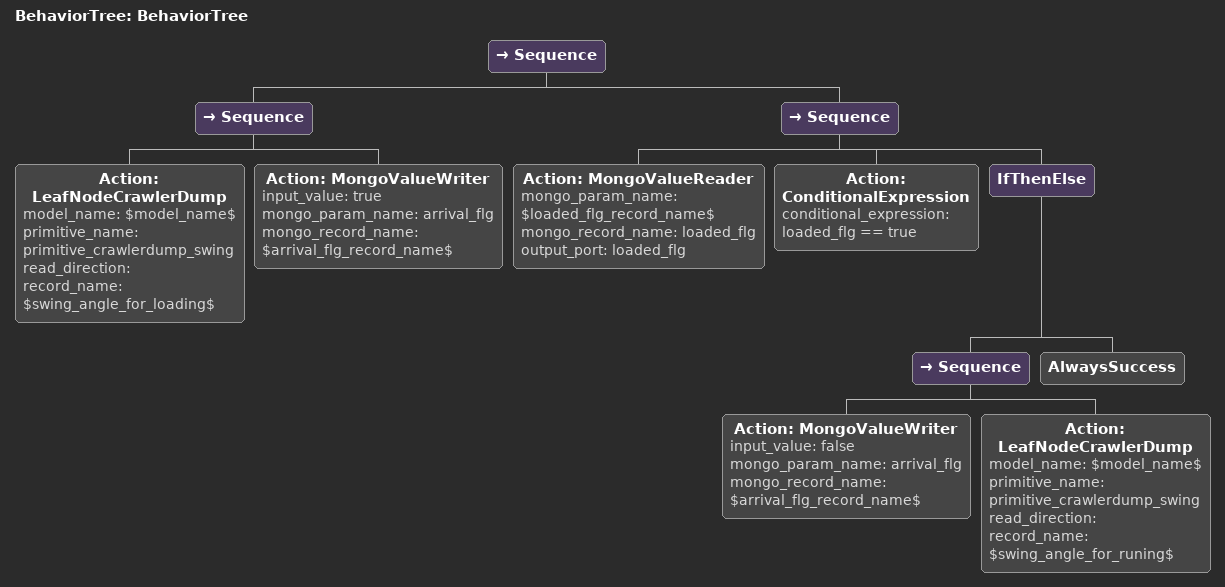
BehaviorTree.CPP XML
<?xml version="1.0"?>
<root main_tree_to_execute="BehaviorTree">
    <BehaviorTree ID="BehaviorTree">
        <Sequence>
            <Sequence>
                <Action ID="LeafNodeCrawlerDump" model_name="$model_name$" primitive_name="primitive_crawlerdump_swing" read_direction="" record_name="$swing_angle_for_loading$"/>
                <Action ID="MongoValueWriter" input_value="true" mongo_param_name="arrival_flg" mongo_record_name="$arrival_flg_record_name$"/>
            </Sequence>
            <Sequence>
                <Action ID="MongoValueReader" mongo_param_name="$loaded_flg_record_name$" mongo_record_name="loaded_flg" output_port="loaded_flg"/>
                <Action ID="ConditionalExpression" conditional_expression="loaded_flg == true"/>
                <IfThenElse>
                    <Sequence>
                        <Action ID="MongoValueWriter" input_value="false" mongo_param_name="arrival_flg" mongo_record_name="$arrival_flg_record_name$"/>
                        <Action ID="LeafNodeCrawlerDump" model_name="$model_name$" primitive_name="primitive_crawlerdump_swing" read_direction="" record_name="$swing_angle_for_runing$"/>
                    </Sequence>
                    <AlwaysSuccess/>
                </IfThenElse>
            </Sequence>
        </Sequence>
    </BehaviorTree>
</root>
